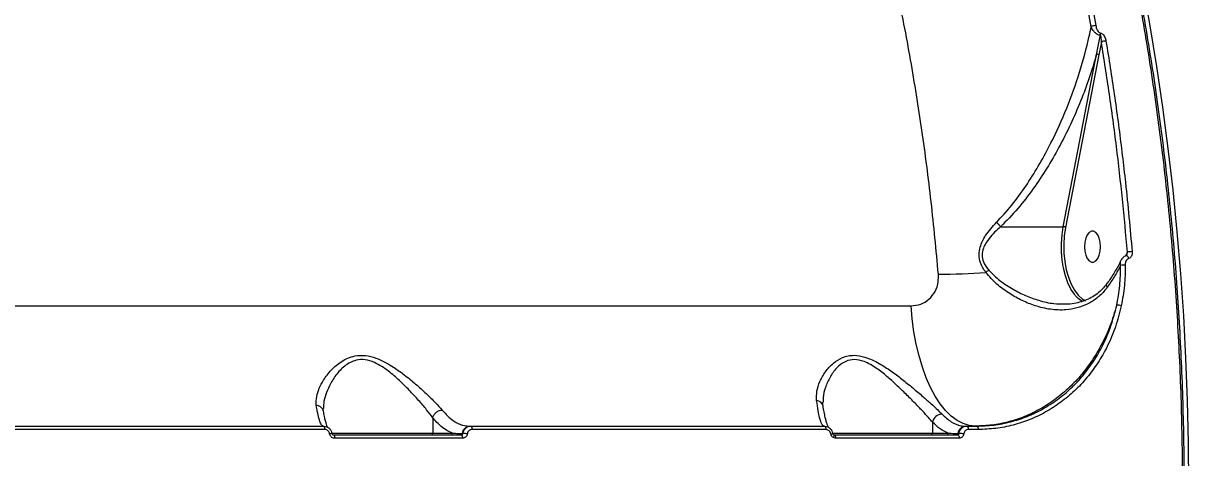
# Model space of a CAD drawing. Header units: millimetres. Extents: x -7735 to 7893, y -6545 to 6034.
# Drawn here: x 2766.6 to 3101.2, y 275.1 to 399.6 of the extents above; entities that cross this region are included whole.
import ezdxf

# ---------------------------------------------------------------- set-up
doc = ezdxf.new("R2010")
doc.units = ezdxf.units.MM
doc.layers.add('DIKOM_ОБЪЕКТ', color=7, linetype='Continuous')
doc.layers.add('DIKOM_РАЗМЕР_ОБЪЕКТА', color=7, linetype='Continuous')
doc.styles.add('style1', font='arial.ttf', dxfattribs={"width": 0.8})
doc.dimstyles.new('1-50', dxfattribs={"dimtxt": 300, "dimasz": 200, "dimexe": 100, "dimexo": 0, "dimgap": 100, "dimtad": 1, "dimtxsty": 'style1', "dimcen": 200, "dimclrd": 7, "dimclre": 7, "dimclrt": 7, "dimadec": 1, "dimazin": 2, "dimtfac": 1, "dimtmove": 0, "dimatfit": 2, "dimfxl": 0, "dimlwd": 25, "dimlwe": 18, "dimarcsym": 0})

# ---------------------------------------------------------------- blocks, each defined once
blk = doc.blocks.new('*D0')
at = {"layer": 'Defpoints', "color": 0, "transparency": 16777216}
for p in [(5893.22, 882.1), (-4595.74, 266.13), (5893.22, -5840.17)]:
    blk.add_point(p, dxfattribs=at)
at = {"layer": 'DIKOM_РАЗМЕР_ОБЪЕКТА', "color": 7, "lineweight": 18, "transparency": 16777216}
for p, q in [((5893.22, 882.1), (5893.22, -5940.17)), ((-4595.74, 266.13), (-4595.74, -5940.17))]:
    blk.add_line(p, q, dxfattribs=at)
at = {"layer": 'DIKOM_РАЗМЕР_ОБЪЕКТА', "color": 7, "lineweight": 25, "transparency": 16777216}
blk.add_line((-4395.74, -5840.17), (5693.22, -5840.17), dxfattribs=at)
at = {"layer": 'DIKOM_РАЗМЕР_ОБЪЕКТА', "color": 7, "transparency": 16777216}
for points in [[(-4395.74, -5806.84), (-4395.74, -5873.51), (-4595.74, -5840.17)], [(5693.22, -5806.84), (5693.22, -5873.51), (5893.22, -5840.17)]]:
    blk.add_solid(points, dxfattribs=at)
at = {"layer": 'DIKOM_РАЗМЕР_ОБЪЕКТА', "color": 7, "transparency": 16777216, "insert": (648.74, -5587), "char_height": 300, "attachment_point": 5, "style": 'style1'}
blk.add_mtext('10450', dxfattribs=at)

msp = doc.modelspace()

# ---------------------------------------------------------------- linework, layer by layer
at = {"layer": 'DIKOM_ОБЪЕКТ', "color": 7, "linetype": 'Continuous', "lineweight": 15}
for p, q in [((3075.823, 394.249), (3075.123, 390.59)), ((3064.887, 341.292), (3074.454, 390.765)), ((3075.123, 390.59), (3065.557, 341.116)), ((3046.935, 341.292), (3064.887, 341.292)), ((3082.859, 332.951), (3083.309, 334.001)), ((2542.579, 318.628), (3021.238, 318.628)), ((3065.212, 319.185), (3065.441, 319.177)), ((2884.063, 286.53), (2884.063, 282.125)), ((3027.39, 285.278), (3027.39, 282.125)), ((2746.219, 284.125), (2852.723, 284.125)), ((2853.034, 283.166), (2746.442, 283.166)), ((2855.067, 282.125), (2884.063, 282.125)), ((2855.607, 281.625), (2892.244, 281.625)), ((2884.063, 282.125), (2889.696, 282.125)), ((2892.476, 282.042), (2892.724, 282.042)), ((2894.711, 284.125), (2894.99, 284.125)), ((2894.99, 284.125), (2996.37, 284.125)), ((2996.799, 283.166), (2895.336, 283.166)), ((2998.652, 282.125), (3027.39, 282.125)), ((2998.771, 282.042), (2998.777, 282.039)), ((2999.211, 281.625), (3034.622, 281.625)), ((3027.39, 282.125), (3031.92, 282.125)), ((3034.694, 282.042), (3035.022, 282.042)), ((3036.929, 284.125), (3037.208, 284.125)), ((3037.208, 284.125), (3040.04, 284.125)), ((3040.505, 283.166), (3037.671, 283.166)), ((2892.587, 280.66), (2855.92, 280.66)), ((3035.083, 280.66), (2999.643, 280.66))]:
    msp.add_line(p, q, dxfattribs=at)
at = {"layer": 'DIKOM_ОБЪЕКТ', "color": 7, "linetype": 'Continuous', "lineweight": 15, "flags": 128}
for points in [[(3087.7, 410.402), (3089.77, 398.895), (3091.668, 387.276), (3093.392, 375.555), (3094.939, 363.742), (3096.31, 351.847), (3097.501, 339.88), (3098.514, 327.851), (3099.347, 315.769), (3099.998, 303.646), (3100.468, 291.491), (3100.756, 279.315), (3100.862, 267.128)], [(3068.337, 321.616), (3068.081, 321.941), (3067.101, 323.452), (3066.246, 325.227), (3065.534, 327.225), (3064.981, 329.405), (3064.599, 331.72), (3064.396, 334.118), (3064.377, 336.547), (3064.542, 338.956), (3064.887, 341.292)], [(3065.557, 341.116), (3065.209, 338.723), (3065.056, 336.254), (3065.102, 333.769), (3065.345, 331.328), (3065.781, 328.989), (3066.398, 326.81), (3067.182, 324.843), (3068.113, 323.135), (3069.169, 321.728), (3069.257, 321.631)], [(3070.971, 335.585), (3071.065, 334.317), (3071.339, 333.152), (3071.771, 332.184), (3072.326, 331.491), (3072.959, 331.13), (3073.619, 331.13), (3074.252, 331.491), (3074.807, 332.184), (3075.239, 333.152), (3075.513, 334.317), (3075.607, 335.585), (3075.513, 336.852), (3075.239, 338.017), (3074.807, 338.985), (3074.252, 339.678), (3073.619, 340.039), (3072.959, 340.039), (3072.326, 339.678), (3071.771, 338.985), (3071.339, 338.017), (3071.065, 336.852), (3070.971, 335.585)], [(3082.988, 333.013), (3083.043, 333.02), (3083.045, 333.02)], [(3070.324, 319.837), (3069.165, 320.726), (3068.337, 321.616)], [(3069.257, 321.631), (3070.324, 320.656), (3071.264, 320.075)], [(3039.699, 284.125), (3037.922, 284.308), (3036.16, 284.853), (3034.431, 285.757), (3032.749, 287.01), (3031.131, 288.602), (3029.592, 290.518), (3028.144, 292.74), (3026.802, 295.248), (3025.577, 298.02), (3024.481, 301.03), (3023.524, 304.25), (3022.715, 307.652), (3022.06, 311.204), (3021.566, 314.874), (3021.238, 318.628)], [(2852.723, 284.125), (2852.782, 284.107), (2852.839, 284.053), (2852.892, 283.965), (2852.938, 283.847), (2852.977, 283.702), (2853.006, 283.536), (2853.025, 283.355), (2853.034, 283.166)], [(2855.146, 282.042), (2855.149, 282.04), (2855.125, 282.033), (2855.073, 282.022), (2854.995, 282.006), (2854.893, 281.987), (2854.771, 281.965), (2854.631, 281.94), (2854.477, 281.913)], [(2855.607, 281.625), (2855.667, 281.607), (2855.725, 281.552), (2855.778, 281.464), (2855.825, 281.345), (2855.864, 281.199), (2855.894, 281.032), (2855.913, 280.85), (2855.92, 280.66)], [(2892.244, 281.625), (2892.309, 281.607), (2892.372, 281.552), (2892.431, 281.464), (2892.482, 281.345), (2892.525, 281.199), (2892.558, 281.032), (2892.579, 280.85), (2892.587, 280.66)], [(2894.99, 284.125), (2895.056, 284.107), (2895.119, 284.053), (2895.178, 283.965), (2895.23, 283.847), (2895.273, 283.702), (2895.305, 283.536), (2895.327, 283.355), (2895.336, 283.166)], [(2996.37, 284.125), (2996.451, 284.107), (2996.53, 284.053), (2996.603, 283.965), (2996.667, 283.847), (2996.721, 283.702), (2996.762, 283.536), (2996.788, 283.355), (2996.799, 283.166)], [(2999.001, 281.685), (2999.054, 281.649), (2999.091, 281.588), (2999.111, 281.504), (2999.114, 281.399), (2999.1, 281.276), (2999.069, 281.139), (2999.022, 280.992), (2998.96, 280.84)], [(2999.211, 281.625), (2999.294, 281.607), (2999.373, 281.552), (2999.446, 281.464), (2999.511, 281.345), (2999.565, 281.199), (2999.606, 281.032), (2999.632, 280.85), (2999.643, 280.66)], [(3034.622, 281.625), (3034.71, 281.607), (3034.795, 281.552), (3034.873, 281.464), (3034.943, 281.345), (3035, 281.199), (3035.044, 281.032), (3035.072, 280.85), (3035.083, 280.66)], [(3037.208, 284.125), (3037.296, 284.107), (3037.381, 284.053), (3037.459, 283.965), (3037.529, 283.847), (3037.586, 283.702), (3037.631, 283.536), (3037.659, 283.355), (3037.671, 283.166)], [(3040.04, 284.125), (3040.128, 284.107), (3040.214, 284.053), (3040.293, 283.965), (3040.363, 283.847), (3040.421, 283.702), (3040.465, 283.536), (3040.493, 283.355), (3040.505, 283.166)]]:
    msp.add_lwpolyline(points, dxfattribs=at)
at = {"layer": 'DIKOM_ОБЪЕКТ', "color": 7, "linetype": 'Continuous', "lineweight": 15}
for centre, radius, start, end in [((3074.21, 396.025), 2.952, 89.80379, 116.17252), ((3073.471, 396.866), 2.186, 341.40287, 358.87257), ((3077.136, 391.583), 2.971, 89.52835, 116.22582), ((3074.468, 389.455), 1.31, 59.97253, 90.60513), ((3064.901, 339.981), 1.311, 59.98629, 90.60617), ((3082.743, 332.097), 0.971, 5.81248, 71.87402), ((3084.629, 328.711), 5.451, 89.62603, 104.00824), ((3026.474, 573.488), 245.822, 270.6072, 273.77843), ((3072.376, 289.915), 48.456, 126.53217, 127.80437), ((3082.251, 325.671), 4.609, 84.78903, 101.47146), ((3080.49, 315.858), 2.965, 69.22009, 95.06), ((2993.915, 289.353), 2.148, 14.82805, 83.31885), ((3030.182, 284.715), 2.848, 91.08661, 168.6106), ((2883.586, 282.103), 0.478, 272.93507, 2.68503), ((2889.218, 282.103), 0.479, 272.93726, 2.65285), ((2892.009, 282.094), 0.469, 272.31531, 353.63082), ((2894.806, 281.782), 2.345, 92.33388, 173.63253), ((2892.608, 274.927), 7.116, 79.02958, 89.07124), ((2997.884, 284.688), 2.796, 276.93472, 288.63876), ((3026.913, 282.103), 0.478, 272.93856, 2.68154), ((3031.442, 282.103), 0.479, 272.93726, 2.65285), ((3034.227, 282.094), 0.469, 272.34722, 353.5989), ((3037.025, 281.782), 2.345, 92.33388, 173.63253), ((3035.12, 275.878), 6.164, 78.21759, 90.90982)]:
    msp.add_arc(centre, radius, start, end, dxfattribs=at)
for points, knots in [([(3099.147, 267.128), (3099.118, 271.706), (3099.041, 284.04), (3098.365, 304.108), (3096.958, 327.231), (3094.866, 350.39), (3092.079, 373.503), (3088.586, 396.487), (3084.465, 418.837), (3079.746, 440.49), (3074.469, 461.401), (3068.548, 481.911), (3061.977, 501.93), (3054.763, 521.373), (3047.064, 539.815), (3038.92, 557.214), (3030.375, 573.555), (3021.292, 589.104), (3011.679, 603.77), (3001.556, 617.482), (2991.27, 629.789), (2980.878, 640.728), (2970.435, 650.356), (2959.649, 658.982), (2948.532, 666.465), (2938.799, 672.076), (2932.754, 674.672), (2930.575, 675.608)], [0, 0, 0, 0, 0.0243023, 0.065474, 0.1066774, 0.1478492, 0.1902168, 0.232619, 0.2749866, 0.3161585, 0.3573619, 0.3985337, 0.4409012, 0.4833034, 0.5256711, 0.5668427, 0.6080462, 0.6492181, 0.6915858, 0.733988, 0.7763556, 0.8160449, 0.8557626, 0.8954519, 0.9362086, 0.976996, 1, 1, 1, 1]), ([(3099.616, 267.126), (3099.618, 268.725), (3099.626, 274.199), (3099.468, 283.546), (3099.148, 295.139), (3098.656, 306.675), (3098.008, 318.131), (3097.199, 329.508), (3096.231, 340.811), (3095.104, 352.044), (3093.817, 363.21), (3092.371, 374.313), (3090.765, 385.354), (3088.998, 396.339), (3087.069, 407.27), (3084.979, 418.136), (3082.737, 428.904), (3080.35, 439.528), (3077.823, 449.979), (3075.16, 460.251), (3072.359, 470.35), (3069.42, 480.279), (3066.342, 490.043), (3063.124, 499.644), (3059.765, 509.083), (3056.265, 518.365), (3052.621, 527.491), (3048.835, 536.459), (3044.916, 545.248), (3040.878, 553.82), (3036.737, 562.144), (3032.497, 570.209), (3028.157, 578.021), (3023.715, 585.584), (3019.17, 592.9), (3014.522, 599.973), (3009.768, 606.803), (3004.906, 613.391), (2999.937, 619.741), (2994.858, 625.852), (2989.679, 631.712), (2984.422, 637.296), (2979.104, 642.581), (2973.735, 647.562), (2968.309, 652.243), (2962.827, 656.627), (2957.287, 660.713), (2951.692, 664.5), (2946.04, 667.993), (2940.332, 671.175), (2935.276, 673.749), (2932.109, 675.132), (2930.877, 675.67)], [0, 0, 0, 0, 0.0084927, 0.0290753, 0.0496643, 0.0701552, 0.0905516, 0.1108766, 0.1311535, 0.1514055, 0.1716558, 0.1919229, 0.2122268, 0.2325905, 0.2530372, 0.2735899, 0.2941887, 0.3147166, 0.3351429, 0.355491, 0.3757841, 0.3960456, 0.4162985, 0.4365639, 0.4568589, 0.4772073, 0.4976314, 0.5181548, 0.5387614, 0.5593385, 0.5798001, 0.6001772, 0.620492, 0.640768, 0.6610284, 0.6812956, 0.7015856, 0.7219212, 0.7423248, 0.7628193, 0.7834173, 0.8040083, 0.8244663, 0.8448577, 0.8651982, 0.885504, 0.9057911, 0.9260752, 0.9463701, 0.9666887, 0.9870466, 1, 1, 1, 1]), ([(3029.079, 327.68), (3028.432, 334.62), (3027.138, 348.505), (3024.442, 369.026), (3021.175, 389.441), (3017.266, 409.656), (3012.728, 429.598), (3007.657, 448.826), (3002.084, 467.293), (2996.049, 484.967), (2989.453, 502.136), (2982.296, 518.715), (2974.588, 534.634), (2966.497, 549.545), (2958.06, 563.42), (2949.318, 576.256), (2940.133, 588.257), (2930.516, 599.345), (2920.49, 609.459), (2910.271, 618.383), (2899.896, 626.112), (2889.406, 632.668), (2878.636, 638.156), (2867.612, 642.5), (2856.366, 645.701), (2845.134, 647.531), (2837.27, 648.279), (2833.196, 648.087), (2832.816, 648.069)], [0, 0, 0, 0, 0.0392428, 0.0785159, 0.1177587, 0.1581423, 0.1985587, 0.2389423, 0.2781874, 0.3174625, 0.3567076, 0.3970917, 0.4375083, 0.4778924, 0.5171659, 0.5564698, 0.5957433, 0.6361546, 0.6765986, 0.71701, 0.7563481, 0.7957168, 0.8350548, 0.8755303, 0.9160389, 0.9565145, 0.9959508, 1, 1, 1, 1]), ([(3072.907, 398.674), (3071.91, 404.258), (3069.914, 415.425), (3066.447, 431.878), (3062.664, 448.114), (3059.834, 458.678), (3058.42, 463.959)], [0, 0, 0, 0, 0.2490975, 0.4981936, 0.7490977, 1, 1, 1, 1]), ([(3059.699, 464.41), (3061.106, 459.155), (3063.922, 448.645), (3067.709, 432.414), (3071.196, 415.887), (3073.212, 404.614), (3074.22, 398.977)], [0, 0, 0, 0, 0.249097, 0.4981943, 0.7490972, 1, 1, 1, 1]), ([(3045.757, 342.593), (3045.926, 342.768), (3047.642, 344.536), (3050.723, 348.126), (3054.676, 353.605), (3058.224, 359.363), (3062.092, 366.562), (3066.042, 375.281), (3069.698, 385.551), (3071.813, 393.397), (3072.721, 397.776), (3072.907, 398.674)], [0, 0, 0, 0, 0.01152, 0.1169982, 0.2229821, 0.3292416, 0.4351023, 0.6083268, 0.7820046, 0.9552835, 1, 1, 1, 1]), ([(3075.543, 396.169), (3075.497, 396.177), (3075.278, 396.218), (3074.834, 396.38), (3074.224, 396.766), (3073.557, 397.423), (3073.125, 398.104), (3072.951, 398.559), (3072.907, 398.674)], [0, 0, 0, 0, 0.0398835, 0.186527, 0.3714935, 0.5855316, 0.8948639, 1, 1, 1, 1]), ([(3074.22, 398.977), (3074.317, 398.583), (3074.462, 397.998), (3074.886, 397.338), (3075.23, 397.003), (3075.497, 396.862), (3075.629, 396.83), (3075.657, 396.823)], [0, 0, 0, 0, 0.4456158, 0.6623547, 0.8364888, 0.965762, 1, 1, 1, 1]), ([(3074.454, 390.765), (3074.518, 391.078), (3074.841, 392.638), (3075.202, 394.441), (3075.496, 395.93), (3075.543, 396.169)], [0, 0, 0, 0, 0.173492, 0.8674999, 1, 1, 1, 1]), ([(3075.823, 394.249), (3075.83, 394.59), (3075.842, 395.088), (3075.765, 395.677), (3075.69, 395.963), (3075.618, 396.098), (3075.576, 396.147), (3075.553, 396.163), (3075.543, 396.169)], [0, 0, 0, 0, 0.5066015, 0.7403293, 0.8952838, 0.9534901, 0.9811394, 1, 1, 1, 1]), ([(3075.657, 396.823), (3075.687, 396.816), (3075.824, 396.782), (3076.103, 396.633), (3076.466, 396.277), (3076.91, 395.581), (3077.06, 394.964), (3077.16, 394.555)], [0, 0, 0, 0, 0.03494236, 0.16200554, 0.33628121, 0.55916704, 1, 1, 1, 1]), ([(3083.309, 334.001), (3082.852, 339.079), (3081.936, 349.236), (3080.189, 364.358), (3078.191, 379.392), (3076.612, 389.297), (3075.823, 394.249)], [0, 0, 0, 0, 0.2493144, 0.4986278, 0.7493136, 1, 1, 1, 1]), ([(3077.16, 394.555), (3077.265, 393.92), (3077.787, 390.744), (3079.091, 382.45), (3080.907, 369.578), (3082.968, 352.646), (3084.058, 340.776), (3084.665, 334.163)], [0, 0, 0, 0, 0.0321648, 0.160834, 0.418396, 0.6759574, 1, 1, 1, 1]), ([(3074.454, 390.765), (3073.782, 388.513), (3072.438, 384.008), (3069.92, 377.293), (3067.034, 370.634), (3063.79, 364.192), (3060.236, 358.031), (3056.311, 352.145), (3051.962, 346.442), (3048.61, 343.008), (3046.935, 341.292)], [0, 0, 0, 0, 0.1257428, 0.2514877, 0.3794604, 0.5074205, 0.6285577, 0.7496643, 0.8748923, 1, 1, 1, 1]), ([(3042.674, 328.2), (3042.097, 329.094), (3041.099, 330.641), (3040.648, 333.232), (3040.966, 335.35), (3041.699, 337.186), (3043.119, 339.671), (3044.648, 341.364), (3045.757, 342.593)], [0, 0, 0, 0, 0.1914551, 0.3312411, 0.4704861, 0.5823807, 0.6969328, 1, 1, 1, 1]), ([(3046.926, 341.295), (3046.925, 341.294), (3045.736, 340.273), (3044.216, 338.795), (3042.677, 336.637), (3041.89, 335.058), (3041.506, 333.2), (3041.958, 330.905), (3042.949, 329.61), (3043.531, 328.85)], [0, 0, 0, 0, 0.00031766, 0.31687023, 0.43085471, 0.54445195, 0.67833467, 0.81139109, 1, 1, 1, 1]), ([(3045.757, 342.593), (3045.787, 342.563), (3046.002, 342.346), (3046.434, 341.888), (3046.754, 341.502), (3046.926, 341.295)], [0, 0, 0, 0, 0.07005669, 0.50055536, 1, 1, 1, 1]), ([(3046.935, 341.292), (3046.933, 341.292), (3046.931, 341.292), (3046.928, 341.294), (3046.927, 341.295), (3046.926, 341.295)], [0, 0, 0, 0, 0.4459973, 0.8302306, 1, 1, 1, 1]), ([(3081.485, 331.749), (3081.328, 331.413), (3080.729, 330.135), (3079.401, 327.922), (3078.17, 325.973), (3077.41, 324.987), (3077.353, 324.912)], [0, 0, 0, 0, 0.1461949, 0.5558083, 0.9665487, 1, 1, 1, 1]), ([(3081.334, 330.187), (3081.298, 330.58), (3081.244, 331.148), (3081.48, 331.583), (3081.553, 331.718)], [0, 0, 0, 0, 0.68949816, 1, 1, 1, 1]), ([(3082.992, 333.003), (3082.793, 332.94), (3082.376, 332.808), (3081.872, 332.361), (3081.649, 331.969), (3081.538, 331.774)], [0, 0, 0, 0, 0.314953, 0.6596139, 1, 1, 1, 1]), ([(3083.709, 332.195), (3083.582, 332.147), (3083.33, 332.051), (3083, 331.675), (3082.722, 331.083), (3082.688, 330.554), (3082.669, 330.26)], [0, 0, 0, 0, 0.1848822, 0.3686132, 0.6500725, 1, 1, 1, 1]), ([(3083.072, 333.188), (3083.056, 333.149), (3083.024, 333.071), (3082.968, 333.01), (3082.964, 333.007), (3082.962, 333.006)], [0, 0, 0, 0, 0.3527224, 0.7244945, 1, 1, 1, 1]), ([(3083.069, 333.189), (3083.094, 333.244), (3083.199, 333.471), (3083.263, 333.748), (3083.303, 333.965), (3083.309, 334.001)], [0, 0, 0, 0, 0.2102804, 0.868183, 1, 1, 1, 1]), ([(3084.665, 334.163), (3084.668, 334.109), (3084.69, 333.783), (3084.629, 333.241), (3084.386, 332.688), (3084.074, 332.333), (3083.831, 332.241), (3083.709, 332.195)], [0, 0, 0, 0, 0.0639448, 0.3885987, 0.6455703, 0.8222873, 1, 1, 1, 1]), ([(3077.523, 323.957), (3077.303, 323.666), (3076.41, 322.486), (3074.561, 320.723), (3071.843, 319.01), (3068.85, 317.917), (3065.322, 317.331), (3061.264, 317.491), (3057.023, 318.484), (3053.08, 320.067), (3049.389, 322.141), (3045.739, 324.729), (3043.695, 327.044), (3042.674, 328.2)], [0, 0, 0, 0, 0.0275966, 0.112179, 0.1968237, 0.2807364, 0.3647035, 0.4782473, 0.591907, 0.6886537, 0.7854226, 0.8928598, 1, 1, 1, 1]), ([(3043.531, 328.85), (3044.573, 327.818), (3046.693, 325.719), (3050.354, 323.391), (3054.095, 321.498), (3058.021, 320.088), (3061.78, 319.186), (3064.218, 319.185), (3065.212, 319.185)], [0, 0, 0, 0, 0.1757009, 0.3573981, 0.5191385, 0.6838561, 0.8710508, 1, 1, 1, 1]), ([(3081.334, 330.187), (3080.776, 329.141), (3079.654, 327.039), (3078.235, 324.987), (3077.523, 323.957)], [0, 0, 0, 0, 0.4978591, 1, 1, 1, 1]), ([(3080.228, 318.811), (3080.569, 320.664), (3081.256, 324.398), (3081.308, 328.248), (3081.334, 330.187)], [0, 0, 0, 0, 0.4964806, 1, 1, 1, 1]), ([(3082.669, 330.26), (3082.644, 328.306), (3082.593, 324.369), (3081.894, 320.552), (3081.542, 318.63)], [0, 0, 0, 0, 0.4964936, 1, 1, 1, 1]), ([(3021.238, 318.628), (3022.18, 318.724), (3024.053, 318.916), (3026.477, 320.426), (3028.244, 322.667), (3029.121, 325.231), (3029.092, 326.959), (3029.079, 327.68)], [0, 0, 0, 0, 0.2180143, 0.4332304, 0.6437903, 0.8514375, 1, 1, 1, 1]), ([(3077.343, 324.931), (3077.256, 324.801), (3076.792, 324.103), (3075.756, 323.03), (3074.234, 321.736), (3072.51, 320.69), (3070.613, 319.885), (3068.548, 319.358), (3066.806, 319.101), (3065.74, 319.119), (3065.435, 319.124)], [0, 0, 0, 0, 0.0321634, 0.1722165, 0.3168693, 0.4658231, 0.6178155, 0.7740271, 0.9354125, 1, 1, 1, 1]), ([(3077.523, 323.957), (3077.506, 323.985), (3077.454, 324.072), (3077.328, 324.325), (3077.234, 324.661), (3077.339, 324.829), (3077.386, 324.903)], [0, 0, 0, 0, 0.0695724, 0.2150338, 0.6526273, 1, 1, 1, 1]), ([(3080.228, 318.811), (3079.62, 316.771), (3078.404, 312.691), (3075.861, 307.283), (3072.967, 302.529), (3069.809, 298.426), (3066.276, 294.749), (3062.392, 291.564), (3058.218, 288.896), (3053.808, 286.776), (3049.211, 285.267), (3044.491, 284.308), (3041.295, 284.186), (3039.699, 284.125)], [0, 0, 0, 0, 0.1033754, 0.2067504, 0.2946076, 0.3827348, 0.4705926, 0.5587474, 0.6471793, 0.7353375, 0.8234667, 0.911868, 1, 1, 1, 1]), ([(3040.04, 284.125), (3041.688, 284.187), (3044.99, 284.31), (3049.845, 285.282), (3054.556, 286.813), (3059.05, 288.963), (3063.274, 291.669), (3067.169, 294.898), (3070.667, 298.624), (3073.739, 302.776), (3076.455, 307.527), (3078.737, 312.861), (3079.731, 316.827), (3080.228, 318.811)], [0, 0, 0, 0, 0.088694, 0.1776664, 0.2663585, 0.3550649, 0.4440576, 0.5327608, 0.6211378, 0.7097996, 0.7981773, 0.8990871, 1, 1, 1, 1]), ([(3081.542, 318.63), (3081.032, 316.602), (3080.013, 312.546), (3077.679, 307.093), (3074.902, 302.236), (3071.764, 297.99), (3068.192, 294.181), (3064.216, 290.879), (3059.904, 288.113), (3055.317, 285.914), (3050.51, 284.349), (3045.556, 283.355), (3042.187, 283.229), (3040.505, 283.166)], [0, 0, 0, 0, 0.1009687, 0.2019362, 0.2903376, 0.3790222, 0.4674259, 0.5561132, 0.6450904, 0.7337813, 0.8224273, 0.9113543, 1, 1, 1, 1]), ([(2850.65, 290.064), (2850.627, 290.917), (2850.585, 292.469), (2851.431, 294.976), (2852.772, 297.529), (2854.816, 300.251), (2857.279, 302.398), (2859.684, 303.696), (2861.941, 304.413), (2864.718, 304.526), (2867.594, 303.793), (2870.134, 302.647), (2872.887, 301.035), (2875.944, 298.853), (2879.22, 296.149), (2882.218, 293.457), (2884.852, 290.892), (2886.115, 289.448), (2886.73, 288.745)], [0, 0, 0, 0, 0.0785506, 0.1430613, 0.2076034, 0.2872163, 0.3665497, 0.4057521, 0.4448518, 0.4974453, 0.5496932, 0.5922719, 0.634937, 0.707298, 0.7797301, 0.8544863, 0.9291418, 1, 1, 1, 1]), ([(2884.064, 286.537), (2884.064, 286.537), (2883.537, 287.239), (2882.351, 288.837), (2880.032, 291.517), (2877.4, 294.366), (2874.511, 297.229), (2871.858, 299.547), (2869.427, 301.279), (2867.228, 302.5), (2864.695, 303.301), (2862.269, 303.178), (2860.348, 302.432), (2859.326, 301.761), (2857.845, 300.6), (2856.132, 298.719), (2854.403, 295.869), (2853.301, 293.158), (2852.689, 290.951), (2852.727, 289.705), (2852.742, 289.214)], [0, 0, 0, 0, 0.000034, 0.0750667, 0.1536152, 0.2343954, 0.3097432, 0.3867474, 0.4294481, 0.4730884, 0.5239219, 0.5743901, 0.6112973, 0.6498582, 0.6518295, 0.7329424, 0.81742, 0.8855868, 0.9549193, 1, 1, 1, 1]), ([(2994.165, 291.486), (2994.138, 292.361), (2994.086, 294.112), (2995.003, 296.928), (2996.548, 299.734), (2998.728, 302.16), (3001.06, 303.678), (3003.146, 304.321), (3005.291, 304.541), (3007.691, 304.121), (3010.118, 303.166), (3012.622, 301.853), (3015.477, 299.992), (3018.663, 297.59), (3021.746, 295.104), (3024.552, 292.721), (3026.975, 290.591), (3028.846, 288.872), (3029.741, 287.958), (3030.128, 287.563)], [0, 0, 0, 0, 0.0759084, 0.1519083, 0.2286363, 0.3051878, 0.3688637, 0.4016191, 0.4343329, 0.4904604, 0.5282373, 0.5660847, 0.6308772, 0.6957712, 0.7645218, 0.8332303, 0.8936815, 0.9540627, 1, 1, 1, 1]), ([(3027.39, 285.278), (3027.032, 285.698), (3026.205, 286.67), (3024.512, 288.49), (3022.347, 290.744), (3019.841, 293.273), (3017.136, 295.896), (3014.32, 298.441), (3011.834, 300.42), (3009.615, 301.836), (3007.511, 302.856), (3005.006, 303.401), (3003.165, 302.989), (3001.441, 302.175), (2999.693, 300.757), (2997.868, 298.176), (2996.61, 295.24), (2995.955, 292.769), (2996.003, 291.407), (2996.019, 290.966)], [0, 0, 0, 0, 0.0486178, 0.1123762, 0.1778123, 0.2506865, 0.3250556, 0.392499, 0.461313, 0.4989717, 0.5375318, 0.5920059, 0.6458155, 0.655538, 0.7197712, 0.7990806, 0.8810349, 0.9614447, 1, 1, 1, 1]), ([(2996.295, 284.125), (2996.08, 284.242), (2995.644, 284.478), (2995.081, 286.215), (2994.582, 288.541), (2994.311, 290.452), (2994.165, 291.486)], [0, 0, 0, 0, 0.2848601, 0.57775, 0.7715652, 1, 1, 1, 1]), ([(2852.651, 284.125), (2852.436, 284.235), (2851.998, 284.458), (2851.422, 286.116), (2850.973, 288.095), (2850.744, 289.494), (2850.65, 290.064)], [0, 0, 0, 0, 0.3072563, 0.6233195, 0.8463586, 1, 1, 1, 1]), ([(2852.664, 288.381), (2852.656, 288.471), (2852.626, 288.8), (2852.287, 289.3), (2851.696, 289.79), (2851.139, 289.987), (2850.783, 290.049), (2850.696, 290.059), (2850.65, 290.064)], [0, 0, 0, 0, 0.1018698, 0.3726142, 0.6433115, 0.9140632, 0.9544488, 1, 1, 1, 1]), ([(2852.704, 288.396), (2852.653, 288.62), (2852.598, 288.86), (2852.63, 289.178), (2852.632, 289.199)], [0, 0, 0, 0, 0.9327405, 1, 1, 1, 1]), ([(2853.995, 283.612), (2853.984, 283.629), (2853.959, 283.665), (2853.787, 284.014), (2853.559, 284.636), (2853.282, 285.595), (2852.989, 286.826), (2852.795, 287.875), (2852.701, 288.387)], [0, 0, 0, 0, 0.11994548, 0.26628034, 0.43322499, 0.61738882, 0.81360076, 1, 1, 1, 1]), ([(2884.064, 286.537), (2884.145, 286.786), (2884.307, 287.283), (2884.846, 287.945), (2885.533, 288.448), (2886.152, 288.674), (2886.55, 288.735), (2886.687, 288.743), (2886.73, 288.745)], [0, 0, 0, 0, 0.2204785, 0.4409869, 0.6614337, 0.8819797, 0.9635813, 1, 1, 1, 1]), ([(2886.73, 288.745), (2887.488, 287.903), (2888.977, 286.251), (2891.374, 284.77), (2893.291, 284.178), (2894.413, 284.136), (2894.711, 284.125)], [0, 0, 0, 0, 0.3028998, 0.5944621, 0.8920299, 1, 1, 1, 1]), ([(2995.998, 289.891), (2995.968, 290.002), (2995.884, 290.323), (2995.91, 290.711), (2995.927, 290.965)], [0, 0, 0, 0, 0.3469788, 1, 1, 1, 1]), ([(2997.597, 283.706), (2997.594, 283.708), (2997.588, 283.715), (2997.435, 283.993), (2997.214, 284.542), (2996.933, 285.417), (2996.624, 286.626), (2996.308, 288.105), (2996.105, 289.316), (2996.006, 289.905)], [0, 0, 0, 0, 0.0778675, 0.2003427, 0.3403641, 0.4957946, 0.6623702, 0.8357045, 1, 1, 1, 1]), ([(2884.063, 286.53), (2884.064, 286.532), (2884.064, 286.534), (2884.064, 286.536), (2884.064, 286.537)], [0, 0, 0, 0, 0.70201311, 1, 1, 1, 1]), ([(2889.696, 282.125), (2889.154, 282.36), (2888.065, 282.832), (2886.158, 284.182), (2884.859, 285.638), (2884.063, 286.53)], [0, 0, 0, 0, 0.2774636, 0.5572948, 1, 1, 1, 1]), ([(3031.92, 282.125), (3031.15, 282.47), (3029.596, 283.164), (3028.13, 284.569), (3027.39, 285.278)], [0, 0, 0, 0, 0.4956293, 1, 1, 1, 1]), ([(3030.128, 287.563), (3030.997, 286.763), (3032.759, 285.14), (3035.081, 284.237), (3036.483, 284.152), (3036.929, 284.125)], [0, 0, 0, 0, 0.3984836, 0.8085098, 1, 1, 1, 1]), ([(2852.723, 284.125), (2852.785, 284.124), (2853.12, 284.116), (2853.719, 283.96), (2854.407, 283.503), (2854.931, 282.845), (2855.074, 282.31), (2855.146, 282.042)], [0, 0, 0, 0, 0.0547561, 0.2944193, 0.5301457, 0.7647004, 1, 1, 1, 1]), ([(2854.477, 281.913), (2854.434, 282.074), (2854.348, 282.396), (2854.036, 282.792), (2853.626, 283.067), (2853.27, 283.16), (2853.071, 283.165), (2853.034, 283.166)], [0, 0, 0, 0, 0.2340915, 0.4679496, 0.7039473, 0.944875, 1, 1, 1, 1]), ([(2855.92, 280.66), (2855.883, 280.661), (2855.684, 280.666), (2855.327, 280.759), (2854.918, 281.034), (2854.606, 281.43), (2854.52, 281.752), (2854.477, 281.913)], [0, 0, 0, 0, 0.0557496, 0.2967615, 0.5326782, 0.7662224, 1, 1, 1, 1]), ([(2855.146, 282.042), (2855.16, 281.988), (2855.189, 281.879), (2855.291, 281.747), (2855.422, 281.657), (2855.533, 281.627), (2855.595, 281.626), (2855.607, 281.625)], [0, 0, 0, 0, 0.2179466, 0.4435207, 0.6835002, 0.9397452, 1, 1, 1, 1]), ([(2889.696, 282.125), (2889.837, 282.117), (2890.542, 282.077), (2891.483, 282.046), (2892.261, 282.043), (2892.476, 282.042)], [0, 0, 0, 0, 0.1533255, 0.7665715, 1, 1, 1, 1]), ([(2892.244, 281.625), (2892.3, 281.631), (2892.413, 281.642), (2892.561, 281.728), (2892.671, 281.855), (2892.713, 281.97), (2892.723, 282.033), (2892.724, 282.042)], [0, 0, 0, 0, 0.244057, 0.4858093, 0.7246489, 0.9616931, 1, 1, 1, 1]), ([(2893.963, 281.913), (2893.958, 281.886), (2893.927, 281.695), (2893.799, 281.351), (2893.484, 280.969), (2893.064, 280.71), (2892.746, 280.677), (2892.587, 280.66)], [0, 0, 0, 0, 0.0385726, 0.2780878, 0.5183483, 0.7593129, 1, 1, 1, 1]), ([(2892.724, 282.042), (2892.731, 282.086), (2892.783, 282.405), (2892.998, 282.976), (2893.518, 283.611), (2894.208, 284.042), (2894.729, 284.098), (2894.99, 284.125)], [0, 0, 0, 0, 0.038776, 0.27836667, 0.51864138, 0.75945562, 1, 1, 1, 1]), ([(2895.336, 283.166), (2895.177, 283.149), (2894.86, 283.116), (2894.44, 282.856), (2894.126, 282.475), (2893.998, 282.131), (2893.967, 281.94), (2893.963, 281.913)], [0, 0, 0, 0, 0.2407325, 0.4814416, 0.7216062, 0.9612009, 1, 1, 1, 1]), ([(2996.37, 284.125), (2996.453, 284.123), (2996.806, 284.111), (2997.41, 283.934), (2998.068, 283.472), (2998.565, 282.826), (2998.702, 282.304), (2998.771, 282.042)], [0, 0, 0, 0, 0.0748911, 0.3151889, 0.5451305, 0.7715041, 1, 1, 1, 1]), ([(2998.221, 281.913), (2998.18, 282.071), (2998.098, 282.386), (2997.802, 282.775), (2997.412, 283.052), (2997.057, 283.157), (2996.849, 283.164), (2996.799, 283.166)], [0, 0, 0, 0, 0.2249311, 0.4495673, 0.6803245, 0.9237578, 1, 1, 1, 1]), ([(2998.96, 280.84), (2998.853, 280.912), (2998.62, 281.07), (2998.345, 281.442), (2998.262, 281.756), (2998.221, 281.913)], [0, 0, 0, 0, 0.2986671, 0.6490293, 1, 1, 1, 1]), ([(2999.02, 281.679), (2999.009, 281.685), (2998.959, 281.709), (2998.879, 281.788), (2998.805, 281.919), (2998.777, 282.024), (2998.772, 282.08), (2998.771, 282.092)], [0, 0, 0, 0, 0.1039643, 0.4757042, 0.7277497, 0.9388695, 1, 1, 1, 1]), ([(2999.001, 281.685), (2999.05, 281.662), (2999.12, 281.629), (2999.19, 281.626), (2999.211, 281.625)], [0, 0, 0, 0, 0.7055585, 1, 1, 1, 1]), ([(3031.92, 282.125), (3032.061, 282.117), (3032.766, 282.077), (3033.706, 282.046), (3034.481, 282.043), (3034.694, 282.042)], [0, 0, 0, 0, 0.1536569, 0.7683054, 1, 1, 1, 1]), ([(3034.622, 281.625), (3034.67, 281.631), (3034.765, 281.642), (3034.888, 281.728), (3034.979, 281.855), (3035.014, 281.97), (3035.021, 282.033), (3035.022, 282.042)], [0, 0, 0, 0, 0.2403581, 0.4811157, 0.7222348, 0.9628855, 1, 1, 1, 1]), ([(3035.022, 282.042), (3035.028, 282.084), (3035.079, 282.402), (3035.284, 282.975), (3035.787, 283.61), (3036.453, 284.042), (3036.956, 284.098), (3037.208, 284.125)], [0, 0, 0, 0, 0.03710832, 0.27796132, 0.51878864, 0.75935703, 1, 1, 1, 1]), ([(3036.378, 281.913), (3036.375, 281.887), (3036.346, 281.696), (3036.225, 281.352), (3035.928, 280.97), (3035.533, 280.71), (3035.233, 280.677), (3035.083, 280.66)], [0, 0, 0, 0, 0.0373052, 0.2782597, 0.5190289, 0.759631, 1, 1, 1, 1]), ([(3037.671, 283.166), (3037.521, 283.149), (3037.222, 283.116), (3036.827, 282.856), (3036.531, 282.474), (3036.41, 282.13), (3036.382, 281.938), (3036.378, 281.913)], [0, 0, 0, 0, 0.2405817, 0.4810785, 0.721928, 0.9628881, 1, 1, 1, 1]), ([(2999.643, 280.66), (2999.575, 280.662), (2999.34, 280.671), (2999.118, 280.77), (2998.96, 280.84)], [0, 0, 0, 0, 0.287925, 1, 1, 1, 1])]:
    msp.add_open_spline(points, degree=3, knots=knots, dxfattribs=at)

# ---------------------------------------------------------------- dimensions: what is measured, and where the dimension line sits
at = {"layer": 'DIKOM_РАЗМЕР_ОБЪЕКТА'}
dim = msp.add_linear_dim(base=(5893.216, -5840.173), p1=(-4595.736, 266.125), p2=(5893.216, 882.098), text='10450', dimstyle='1-50', dxfattribs=at)
dim.commit()
dim.dimension.update_dxf_attribs({"geometry": '*D0', "text_midpoint": (648.74, -5840.173), "dimtype": 160})

doc.saveas('drawing.dxf')
